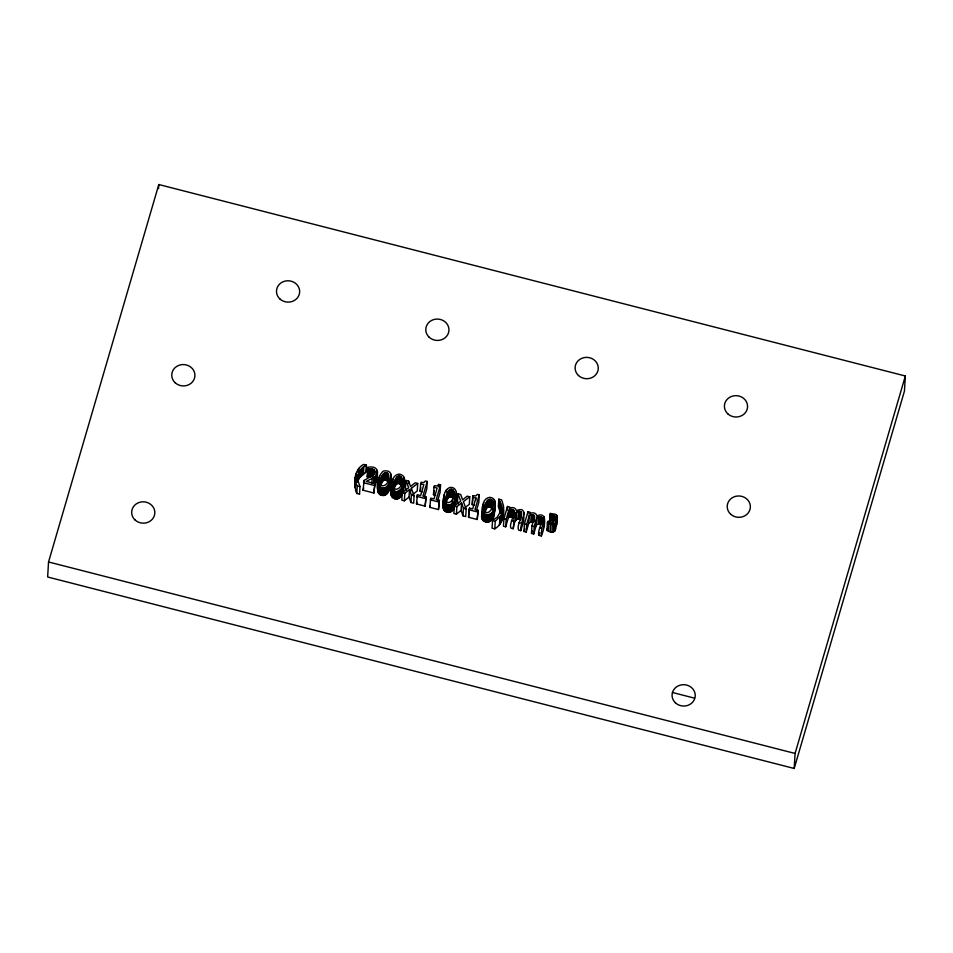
<?xml version="1.0" encoding="UTF-8"?>
<svg xmlns="http://www.w3.org/2000/svg" width="953" height="953" viewBox="0 0 953 953"><rect width="100%" height="100%" fill="white"/><g stroke="black" fill="none" stroke-linecap="round" stroke-linejoin="round"><path stroke-width="1.43" d="M513.262 528.748C514.37 523.805 512.249 509.926 520.541 511.63C523.84 516.717 516.312 524.09 518.575 530.106L520.814 530.678C519.111 525.472 530.845 504.709 516.335 510.665C515.93 507.413 511.666 506.793 509.331 508.414L509.724 507.056L507.484 506.484L503.911 518.718L503.458 526.235L505.698 526.806L506.15 519.302L508.819 510.165C520.636 505.84 507.842 524.019 511.022 528.165L513.262 528.748C513.298 524.996 515.644 515.835 520.874 519.802M534.442 516.061L531.965 525.925L531.512 533.43L533.763 534.002L536.372 524.889L536.813 517.372C548.714 512.952 535.92 531.202 539.076 535.372L541.316 535.943C543.877 530.487 549.107 510.248 536.837 515.918C536.42 512.666 532.167 512.047 529.832 513.679L530.225 512.321L527.986 511.749L524.412 523.983L523.959 531.488L526.199 532.06L528.867 522.923L529.32 515.418C531.643 513.631 536.039 514.977 534.299 518.563M359.567 494.059L356.803 493.463L355.636 490.664L355.1 483.231M366.274 465.1C359.948 468.03 356.47 475.142 357.601 482.087C358.745 474.308 369.74 474.427 366.274 465.1L363.546 464.397C356.148 468.459 352.92 478.549 357.256 485.959L356.803 493.463M503.518 506.913L501.612 514.811L495.238 521.351L494.786 528.855L492.058 528.165L492.534 520.541L497.263 517.145L500.73 511.177L500.992 504.375L498.776 499.205L501.54 499.789C505.555 509.295 504.494 523.161 494.786 528.855M554.789 526.58L556.635 524.781L556.612 515.18L555.563 514.286L550.322 513.453L549.321 522.887M556.612 515.18L557.124 516.216C557.386 519.588 552.311 518.42 556.004 521.339C555.885 525.782 549.786 524.912 547.403 522.816C547.534 518.289 551.108 525.115 553.49 522.458L553.681 520.505L550.369 519.242L550.81 517.717L554.586 517.705L554.741 515.93L552.49 515.025L549.762 515.37M520.814 530.678L523.435 521.458L523.507 517.11M543.925 526.711L544.306 517.36M544.437 518.218L541.757 528.427L541.316 535.943M48.543 561.972L47.65 576.994L794.194 768.475L904.457 391.028L905.35 376.006L158.806 184.525L48.543 561.972L795.076 753.454L794.194 768.475M158.567 188.623L158.806 184.525M354.814 486.375L355.314 477.334M354.945 487.829L355.54 475.726M355.957 474.034L355.505 481.551L356.065 479.931M357.268 481.873L358.054 474.57M357.816 472.104L357.959 469.603M357.399 482.266L357.637 476.393M358.721 470.901L358.864 468.399M358.233 480.36L358.673 472.855M359.055 478.775L359.495 471.27M360.02 477.358L360.46 469.853M359.531 494.166L360.008 486.554L357.554 479.764M361.08 476.107L361.532 468.602M362.247 475.011L362.688 467.494M363.415 474.094L363.867 466.577M363.033 490.211L364.153 480.419L373.302 475.011L374.779 472.652L374.517 470.377C373.076 466.863 365.678 471.961 368.43 467.137C385.524 464.85 372.992 485.017 373.981 493.023L363.033 490.211L363.701 487.924M363.998 482.921L364.153 480.419M365.797 472.712L366.25 465.207M372.54 469.162L372.087 476.667L367.429 477L367.751 469.46M367.429 477L367.882 469.484M368.346 468.388L367.298 476.965M368.311 476.738L368.763 469.233M369.407 476.536L369.859 469.031M370.765 476.488L371.205 468.983M371.884 483.385L372.182 478.382L375.375 476.19L377.448 472.164M373.314 475.892L373.695 469.638M373.528 483.588L373.898 477.334M374.291 474.129L374.517 470.377M374.755 473.903L374.898 471.39M375.375 476.19L373.981 493.023M376.042 482.373L376.483 474.868M376.923 475.344L377.221 470.341M376.804 480.669L377.436 471.223M390.265 481.587C391.445 487.317 387.859 498.252 380.295 494.869C374.493 489.092 377.579 476.357 383.201 471.104C401.773 467.53 382.629 502.6 378.127 481.73M377.674 490.807L378.377 479.931M377.936 492.153L378.377 484.636M378.424 485.411L378.877 477.906M378.448 493.261L378.889 485.756M379.413 478.37L379.556 475.869M379.234 494.166L379.675 486.661M380.342 485.16C376.995 479.168 388.026 466.077 388.514 477.215C390.647 483.552 379.687 490.569 380.569 481.408M380.295 494.869L380.735 487.352M380.843 486.03L382.26 475.69M381.819 483.195L382.784 474.57M381.617 495.346L382.07 487.841M382.344 482.087L383.368 473.712M382.915 481.217L384.023 473.069M383.011 495.56L383.463 488.055M383.571 480.574L384.297 480.193L384.75 472.676M384.285 495.477L384.738 487.972M384.297 480.193L385.119 480.05L385.572 472.545M388.407 474.189L387.954 481.694L386.06 480.169L386.501 472.664M385.453 495.084L385.905 487.579M386.93 480.515L387.371 473.01M386.501 494.393L386.954 486.888M387.549 481.027L388.002 473.51M387.454 493.368L387.907 485.863M388.216 482.23L388.61 475.035M388.324 492.022L388.764 484.505M389.098 490.33L389.539 482.814M389.777 488.293L390.718 474.07M390.277 486.28L390.968 475.416M402.869 486.233C406.097 493.523 396.496 504.816 391.254 495.572C391.147 488.877 389.991 475.678 398.962 474.058C413.936 476.262 394.673 504.066 391.445 485.148M391.004 494.226L391.695 483.35M391.254 495.572L391.707 488.055M391.754 488.829L392.195 481.325M391.766 496.68L392.219 489.175M392.731 481.789L392.886 479.288M392.553 497.585L393.005 490.08M393.672 488.579C390.325 482.587 401.356 469.495 401.832 480.634C403.977 486.971 393.005 493.988 393.899 484.827M393.613 498.276L394.065 490.771M394.173 489.449L395.59 479.109M395.138 486.614L396.114 477.989M394.947 498.764L395.388 491.26M395.662 485.494L396.686 477.119M396.245 484.636L397.341 476.488M396.341 498.979L396.782 491.474M396.901 483.993L397.627 483.6L398.068 476.095M397.615 498.895L398.056 491.391M397.627 483.6L398.449 483.469L398.89 475.952M401.94 478.454L401.487 485.959L399.378 483.588L399.819 476.083M398.783 498.502L399.224 490.998M400.26 483.933L400.701 476.417M399.831 497.811L400.272 490.295M400.879 484.434L401.32 476.929M400.784 496.787L401.225 489.282M401.284 485.113L401.725 477.608M401.642 495.441L402.095 487.924M413.006 494.19L417.247 490.962L417.7 483.457L415.139 482.802L410.517 486.542L408.646 481.134L405.895 480.431L408.67 487.769L402.273 492.653L401.832 500.158L404.37 500.813L409.04 497.049L409.492 489.532L404.811 493.309L404.37 500.813M404.036 477.489L403.107 491.712L403.595 485.006M403.595 489.699L404.286 478.835M405.895 480.431L405.454 487.936L406.371 490.39M408.503 483.636L408.646 481.134M411.184 490.807L411.339 488.305L417.7 483.457M411.339 488.305L414.114 495.691L413.673 503.196L410.922 502.493L411.362 494.988L409.492 489.532M427.218 481.456L422.929 496.156L426.074 496.966L425.133 506.138L416.485 503.923L417.414 494.75L420.63 495.572L423.835 484.636L420.607 483.814L421.047 482.325L423.871 482.54L425.372 480.979L427.218 481.456L426.777 488.972L424.43 496.989M417.271 497.252L417.414 494.75M422.31 491.879L420.166 491.319L420.607 483.814M420.749 487.328L420.166 491.319M425.133 506.138L426.074 496.966M440.548 484.874L436.248 499.575L439.393 500.385L438.463 509.557L429.815 507.341L430.744 498.169L433.96 498.991L437.153 488.055L433.937 487.233L434.377 485.744L437.201 485.959L438.702 484.398L440.548 484.874L440.095 492.379L437.761 500.408M435.64 495.286L433.496 494.738L433.937 487.233M434.08 490.747L433.496 494.738M438.547 486.9L438.702 484.398M438.463 509.557L439.393 500.385M443.062 507.58C443.681 501.254 442.311 490.569 449.745 487.495C457.571 486.221 457.202 496.346 455.903 501.266C455.26 505.566 453.831 512.237 448.398 512.333C440.262 511.94 443.836 501.528 443.753 496.704M443.312 508.914L443.502 498.502M444.027 498.431L444.253 494.667M443.824 510.034L443.764 501.409M444.61 510.939L445.063 503.434L444.277 502.529M445.659 503.184C442.716 498.193 452.58 480.967 453.89 493.988C456.034 500.313 445.063 507.33 445.956 498.181M446.433 492.082L446.576 489.58M445.67 511.63L446.123 504.125L445.063 503.434M446.23 502.803L447.648 492.451M447.005 512.118L447.445 504.602L446.123 504.125M447.195 499.968L448.172 491.343M447.719 498.848L448.744 490.473M448.303 497.99L449.399 489.842M448.398 512.333L448.839 504.828C454.271 504.733 455.713 498.05 456.344 493.761M448.958 497.347L449.685 496.954L450.126 489.449M449.685 496.954L450.507 496.823L450.948 489.306M449.673 512.249L450.114 504.745M453.783 490.962L453.342 498.467L451.436 496.942L451.877 489.437M450.84 511.856L451.281 504.351M452.044 502.326L452.187 499.825M452.318 497.287L452.758 489.771M451.889 511.165L452.33 503.649M452.937 497.788L453.378 490.283M452.842 510.141L453.283 502.636M453.628 498.062L453.997 491.796M453.699 508.783L454.152 501.278M465.064 507.544L469.305 504.316L469.758 496.811L467.196 496.156L462.574 499.884L460.704 494.488L457.952 493.785L460.728 501.123L454.331 506.007L453.878 513.512L456.427 514.167L461.097 510.391L461.55 502.886L456.868 506.662L456.427 514.167M454.474 507.091L454.915 499.586M455.165 505.066L455.605 497.561M455.653 503.053L456.344 492.189M457.952 493.785L457.511 501.29L458.429 503.732M469.758 496.811L463.396 501.659L466.172 509.045L465.731 516.55L462.979 515.847L463.42 508.342L461.55 502.886M479.276 494.81L474.987 509.51L478.132 510.32L477.191 519.492L468.542 517.276L469.472 508.104L472.688 508.926L475.892 497.99L472.664 497.168L473.105 495.679L475.928 495.894L477.429 494.333L479.276 494.81L478.835 502.314L476.488 510.343M469.472 508.104L468.542 517.276M474.368 505.221L472.223 504.673L472.664 497.168M473.105 495.679L472.223 504.673M475.738 500.492L475.892 497.99M477.191 519.492L478.132 510.32M481.789 517.515C482.516 511.547 480.943 498.479 489.759 497.335C497.669 497.8 494.81 508.032 494.393 512.988C494.869 525.294 477.31 524.734 482.54 512.118M482.051 518.849L482.694 509.617M482.837 507.115L482.992 504.602M482.563 519.969L482.48 506.639M483.457 506.329L483.671 502.565M483.35 520.874L483.79 513.369L483.004 512.464M484.398 511.761C481.837 503.47 494.25 491.581 492.534 506.496M484.458 511.868L484.684 508.116M484.41 521.565L484.851 514.06L483.79 513.369M485.28 511.785L486.375 502.386M485.732 522.053L486.185 514.537L484.851 514.06M485.935 509.903L486.9 501.278M486.459 508.783L487.483 500.408M487.031 507.925L488.139 499.777M487.126 522.268L487.579 514.763C493.011 514.668 494.44 507.985 495.084 503.696M487.686 507.282L488.412 506.889L488.865 499.384M488.412 506.889L489.234 506.758L489.687 499.241M488.401 522.184L488.853 514.68M492.284 509.247L490.176 506.877L490.616 499.372M489.568 521.791L490.021 514.286M491.045 507.222L491.486 499.706M490.616 521.1L491.069 513.584M491.665 507.723L492.117 500.218M492.07 508.402L492.522 500.897M491.569 520.076L492.022 512.571M492.427 506.746L492.725 501.731M492.439 518.718L492.88 511.213M493.213 517.026L493.654 509.521M494.166 502.16L494.321 499.658M493.892 515.001L494.345 507.496M494.833 500.778L494.631 511.201M494.393 512.988L495.084 502.124M500.79 513.476L498.324 506.71L498.812 499.086M499.61 509.021L500.063 501.504M500.146 510.391L500.599 502.886M499.467 524.865L499.908 517.36M500.587 513.679L500.992 504.375M500.933 510.963L501.23 505.96M500.373 523.662L500.813 516.157M500.992 511.892L501.29 507.639M501.159 522.327L501.612 514.811M501.838 520.838L502.279 513.333M502.386 519.218L502.827 511.713M503.387 505.447L502.791 517.55M507.258 510.236L507.484 506.484M505.698 526.806L508.378 517.67L508.819 510.165M509.176 510.927L508.878 515.93L509.283 514.572M508.378 517.67L510.236 517.002L510.677 509.498M510.236 517.002L511.106 516.895L511.547 509.378M513.322 517.86L511.88 516.979L512.321 509.474M512.535 517.205L512.988 509.7M513.012 517.491L513.453 509.986M513.476 515.359L513.774 510.355M513.727 514.56L513.953 510.808M515.609 520.695L516.061 513.179M515.776 520.076L516.312 512.118M517.836 518.92L518.289 511.416M518.694 518.825L519.135 511.32M519.433 518.92L519.885 511.404M520.088 519.147L520.541 511.63M520.564 519.433L521.017 511.928M521.029 517.288L521.327 512.285M521.279 516.502L521.505 512.738M523.65 514.608L523.805 512.095M523.435 521.458L523.936 512.952M526.199 532.06L526.652 524.555L529.32 515.418M527.831 514.251L527.986 511.749M528.867 522.923L530.726 522.268L531.178 514.751M530.726 522.268L531.607 522.149L532.048 514.644M533.477 514.954L533.037 522.458L532.382 522.232L532.822 514.727M533.585 521.494L533.954 515.239M533.894 521.863L534.264 515.609M533.763 534.002L534.204 526.497L536.813 517.372M536.11 525.949L536.718 517.824M536.372 524.889L538.338 524.186L538.779 516.669M538.338 524.186L539.184 524.09L539.636 516.586M541.042 516.895L540.589 524.4L539.934 524.174L540.375 516.669M541.137 523.435L541.507 517.181M541.447 523.805L541.828 517.55M541.626 524.257L542.007 518.003M543.71 521.613L544.008 516.609M555.694 520.505L555.563 528.855C555.444 533.287 549.333 532.417 546.951 530.321L547.403 522.816M548.44 531.214L548.892 523.697M549.524 522.935L549.964 515.43M549.881 520.969L550.322 513.453M550.143 522.994L550.369 519.242M550.655 520.219L550.81 517.717M550.226 531.845L550.667 524.329M551.227 520.052L551.525 515.049M551.811 523.423L552.037 519.671M552.264 518.777L552.49 515.025M551.954 532.096L552.395 524.591M552.835 523.793L553.062 520.04M553.109 518.897L553.324 515.144M553.526 523.006L553.681 520.505M553.979 519.23L554.193 515.478M553.479 531.869L553.931 524.353M554.586 518.432L554.741 515.93M554.122 531.571L554.575 524.067M554.825 518.98L554.968 516.478M554.694 531.119L555.146 523.614M555.158 530.535L555.611 523.03M555.468 529.82L556.052 518.706M556.242 525.615L556.683 518.11M556.635 524.781L557.124 516.216M492.761 502.743C494.619 507.794 486.113 517.967 484.541 509.247M377.674 489.246L377.924 487.448M391.004 492.665L391.254 490.855M360.008 486.554L357.256 485.959M416.485 503.923L416.973 502.255M429.815 507.341L430.291 505.674M492.534 520.541L495.238 521.351M523.959 531.488L524.758 528.772M531.512 533.43L532.346 530.595M539.076 535.372L539.898 532.536M546.951 530.321L547.51 528.403M795.076 753.454L905.35 376.006M372.182 478.382L366.262 481.408L374.982 483.636M511.106 516.895L511.88 516.979M531.607 522.149L532.382 522.232M539.184 524.09L539.934 524.174M385.119 480.05L386.06 480.169M398.449 483.469L399.378 483.588M450.507 496.823L451.436 496.942M489.234 506.758L490.176 506.877M447.445 504.602L448.839 504.828M486.185 514.537L487.579 514.763M363.474 482.706L374.434 485.518M402.273 492.653L404.811 493.309M411.362 494.988L414.114 495.691M416.938 496.418L425.586 498.633M430.256 499.837L438.904 502.052M454.331 506.007L456.868 506.662M463.42 508.342L466.172 509.045M468.983 509.772L477.644 511.987M503.911 518.718L506.15 519.302M511.463 520.66L513.703 521.231M519.016 522.601L521.255 523.173M524.412 523.983L526.652 524.555M531.965 525.925L534.204 526.497M539.517 527.855L541.757 528.427M672.461 692.497L694.475 698.144M522.637 518.241L523.352 519.611M543.567 524.114L543.853 524.865M461.097 510.391L462.979 515.847M409.04 497.049L410.922 502.493M455.653 498.348L455.903 501.266M376.995 478.728L376.995 479.669M675.451 702.849A11.603 10.686 3.4 0 0 694.856 698.239A11.603 10.686 3.4 0 0 680.656 685.016A11.603 10.686 3.4 0 0 675.451 702.849M730.582 514.12A11.603 10.686 3.4 0 0 749.987 509.521A11.603 10.686 3.4 0 0 735.799 496.299A11.603 10.686 3.4 0 0 730.582 514.12M727.794 413.816A11.603 10.686 3.4 0 0 747.188 409.206A11.603 10.686 3.4 0 0 733 395.983A11.603 10.686 3.4 0 0 727.794 413.816M578.483 375.518A11.603 10.686 3.4 0 0 597.888 370.92A11.603 10.686 3.4 0 0 583.689 357.697A11.603 10.686 3.4 0 0 578.483 375.518M429.172 337.231A11.603 10.686 3.4 0 0 448.577 332.621A11.603 10.686 3.4 0 0 434.377 319.398A11.603 10.686 3.4 0 0 429.172 337.231M279.872 298.932A11.603 10.686 3.4 0 0 299.266 294.322A11.603 10.686 3.4 0 0 285.078 281.099A11.603 10.686 3.4 0 0 279.872 298.932M175.138 382.725A11.603 10.686 3.4 0 0 194.543 378.115A11.603 10.686 3.4 0 0 180.343 364.892A11.603 10.686 3.4 0 0 175.138 382.725M135.04 519.969A11.603 10.686 3.4 0 0 154.446 515.37A11.603 10.686 3.4 0 0 140.246 502.148A11.603 10.686 3.4 0 0 135.04 519.969"/></g></svg>
